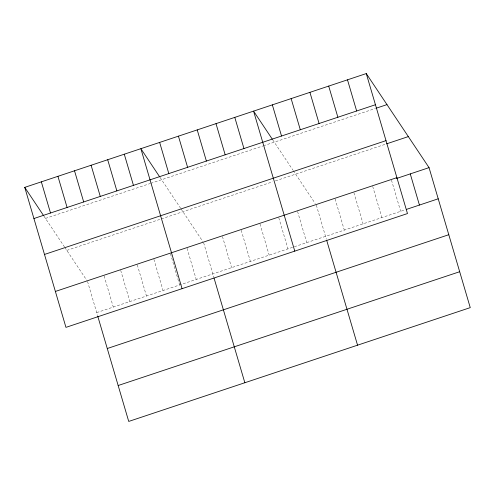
<?xml version="1.0" encoding="UTF-8"?>
<svg xmlns="http://www.w3.org/2000/svg" width="495" height="495" viewBox="0 0 495 495"><rect width="100%" height="100%" fill="white"/><g stroke="black" fill="none" stroke-linecap="round" stroke-linejoin="round"><path stroke-width="0.37" stroke-dasharray="2.48 1.86" d="M45.466 218.413L150.047 183.565M150.765 183.323L262.727 146.019M263.451 145.778L375.427 108.461M66.813 250.396L160.572 219.155M161.29 218.914L272.51 181.857M275.399 180.892L385.933 144.057M96.698 312.605L404.99 209.874M272.751 139.868L292.861 170.002M293.257 170.596L315.197 203.47M160.052 177.42L180.557 208.154M180.953 208.742L202.876 241.597M43.931 216.117L64.443 246.844M64.833 247.438L86.761 280.294M391.483 180.155L400.653 211.322M372.698 186.417L381.868 217.577M353.913 192.679L363.089 223.839M335.134 198.934L344.303 230.101M316.348 205.196L326.366 239.227M297.563 211.452L306.733 242.618M278.778 217.713L287.954 248.874M259.999 223.969L269.169 255.135M241.213 230.231L250.383 261.391M222.428 236.492L231.598 267.653M203.643 242.748L213.877 277.503M187.054 248.273L196.23 279.44M170.472 253.805L179.642 284.965M153.883 259.331L163.053 290.497M137.294 264.856L146.464 296.022M120.706 270.388L129.876 301.548M104.117 275.913L113.287 307.079M87.528 281.438L97.546 315.476"/><path stroke-width="0.74" d="M366.269 73.569L407.472 213.562L65.953 327.362L24.75 187.37L366.269 73.569L429.047 167.638L470.25 307.63L128.731 421.431L97.756 316.194M33.92 218.53L375.439 104.73M376.15 108.226L386.985 104.612M44.494 254.449L386.013 140.642M386.657 143.816L408.332 136.595M55.384 291.45L396.903 177.643M396.538 178.472L429.047 167.638M406.432 209.397L438.217 198.804M107.273 348.517L448.792 234.717M118.163 385.518L459.682 271.718M272.368 139.293L253.57 111.121L294.772 251.113M159.668 176.845L140.865 148.679L182.067 288.665M24.75 187.37L43.548 215.542M410.262 173.9L419.438 205.06M347.484 79.825L356.66 110.991M328.705 86.087L337.875 117.247M309.92 92.348L319.089 123.509M291.134 98.604L300.31 129.77M326.787 240.669L357.551 345.182M272.349 104.866L281.525 136.026M234.785 117.383L243.955 148.543M215.999 123.639L225.176 154.805M197.22 129.9L206.39 161.061M178.435 136.162L187.605 167.322M214.088 278.221L244.846 382.74M159.65 142.418L168.82 173.584M124.276 154.205L133.452 185.365M107.693 159.73L116.863 190.897M91.105 165.262L100.275 196.422M74.516 170.787L83.686 201.948M57.927 176.313L67.097 207.479M41.339 181.844L50.509 213.005"/></g></svg>
